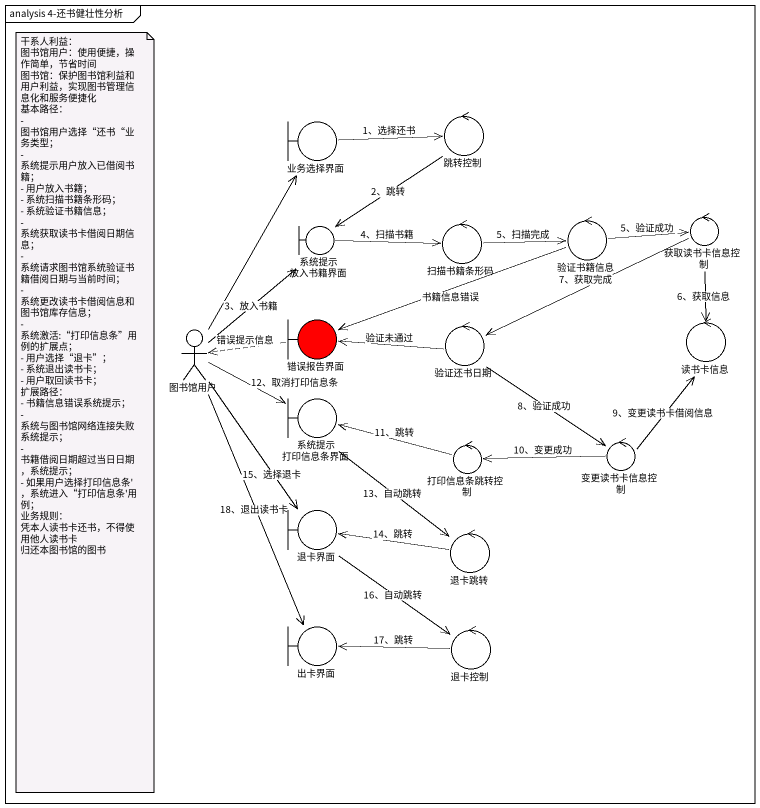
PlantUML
@startuml
mainframe analysis 4-还书健壮性分析
boundary 业务选择界面
control 跳转控制
boundary "系统提示 放入书籍界面" as 系统提示_放入书籍界面
control 扫描书籍条形码
control 验证书籍信息
control 获取读书卡信息控制
boundary 错误报告界面 #FF0000
control 读书卡信息
actor 图书馆用户
control 验证还书日期
boundary "系统提示 打印信息条界面" as 系统提示_打印信息条界面
control 打印信息条跳转控制
control 变更读书卡信息控制
boundary 退卡界面
control 退卡跳转
boundary 出卡界面
control 退卡控制
业务选择界面 -right-> 跳转控制 : 1、选择还书
跳转控制 --> 系统提示_放入书籍界面 : 2、跳转
系统提示_放入书籍界面 -right-> 扫描书籍条形码 : 4、扫描书籍
扫描书籍条形码 -right-> 验证书籍信息 : 5、扫描完成
验证书籍信息 -right-> 获取读书卡信息控制 : 5、验证成功
验证书籍信息 -left-> 错误报告界面 : 书籍信息错误
获取读书卡信息控制 --> 读书卡信息 : 6、获取信息
获取读书卡信息控制 -left-> 验证还书日期 : 7、获取完成
错误报告界面 .left.> 图书馆用户 : 错误提示信息
图书馆用户 -up-> 业务选择界面
图书馆用户 -up-> 系统提示_放入书籍界面 : 3、放入书籍
图书馆用户 -right-> 系统提示_打印信息条界面 : 12、取消打印信息条
图书馆用户 --> 退卡界面 : 15、选择退卡
图书馆用户 --> 出卡界面 : 18、退出读书卡
验证还书日期 -left-> 错误报告界面 : 验证未通过
验证还书日期 --> 变更读书卡信息控制 : 8、验证成功
系统提示_打印信息条界面 --> 退卡跳转 : 13、自动跳转
打印信息条跳转控制 -left-> 系统提示_打印信息条界面 : 11、跳转
变更读书卡信息控制 -up-> 读书卡信息 : 9、变更读书卡借阅信息
变更读书卡信息控制 -left-> 打印信息条跳转控制 : 10、变更成功
退卡界面 --> 退卡控制 : 16、自动跳转
退卡跳转 -left-> 退卡界面 : 14、跳转
退卡控制 -left-> 出卡界面 : 17、跳转
note as N1
  干系人利益：
  图书馆用户：使用便捷，操作简单，节省时间
  图书馆：保护图书馆利益和用户利益，实现图书管理信息化和服务便捷化
  基本路径：
  - 图书馆用户选择“还书“业务类型；
  - 系统提示用户放入已借阅书籍；
  - 用户放入书籍；
  - 系统扫描书籍条形码；
  - 系统验证书籍信息；
  - 系统获取读书卡借阅日期信息；
  - 系统请求图书馆系统验证书籍借阅日期与当前时间；
  - 系统更改读书卡借阅信息和图书馆库存信息；
  - 系统激活:“打印信息条”用例的扩展点；
  - 用户选择“退卡”；
  - 系统退出读书卡；
  - 用户取回读书卡；
  扩展路径：
  - 书籍信息错误系统提示；
  - 系统与图书馆网络连接失败系统提示；
  - 书籍借阅日期超过当日日期，系统提示；
  - 如果用户选择打印信息条' ，系统进入“打印信息条'用例；
  业务规则：
  凭本人读书卡还书，不得使用他人读书卡
  归还本图书馆的图书
end note
@enduml
